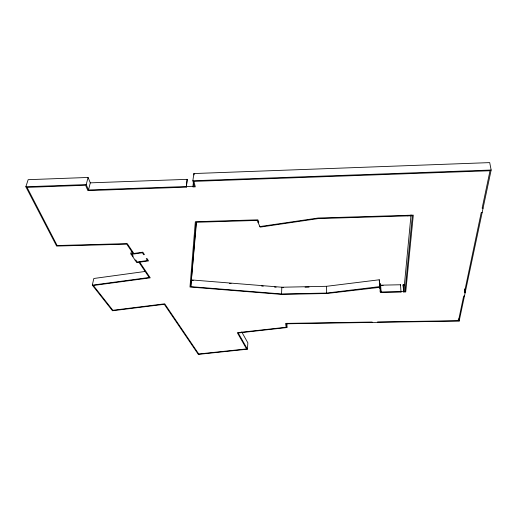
<?xml version="1.0" encoding="UTF-8"?>
<svg xmlns="http://www.w3.org/2000/svg" width="517" height="517" viewBox="0 0 517 517"><rect width="100%" height="100%" fill="white"/><g stroke="black" fill="none" stroke-linecap="round" stroke-linejoin="round"><path stroke-width="0.78" d="M145.587 271.399L93.816 278.489L92.31 285.151L112.493 310.762L164.303 304.313L198.321 354.391L247.43 349.195L238.195 332.987L286.896 327.552L287.032 323.209M379.258 279.781L379.672 286.618L381.061 291.989L404.985 291.51L412.353 215.757L318.278 218.588L260.122 227.118L257.227 220.429L196.163 222.271L190.786 286.644L281.565 293.96L281.817 287.226L326.595 286.302L379.258 279.781L379.853 287.336L326.738 293.507L281.558 294.399L189.985 287.019L195.336 221.728L257.86 219.835L258.823 222.064L257.989 222.187M372.117 322.44L372.13 322.039L285.61 323.403L286.14 327.242L237.316 332.696L246.583 348.923L198.722 353.99L164.71 303.815L112.848 310.284L93.338 285.487L150.234 277.842L139.37 261.68M377.559 322.349L377.578 321.955L458.489 320.682L463.665 296.054L464.46 296.041M247.43 349.195L247.856 342.868L241.749 331.985M190.786 286.644L196.486 222.4M400.462 285.216L400.501 284.764L380.641 285.177L380.286 283.781L379.517 283.872M380.286 283.781L380.699 290.599L379.924 290.69L380.383 292.448L401.018 292.04L401.056 291.594M407.848 215.893L407.9 215.305M259.747 226.246L260.71 226.452L318.168 218.019L413.309 215.143L405.729 291.943L403.687 291.989L403.118 285.158L403.157 284.712L404.41 284.686L411.028 214.949M403.687 291.989L403.157 284.712M410.912 215.802L410.963 215.214M193.468 181.506L192.957 186.934L195.29 186.85L193.92 181.37L490.019 170.752L482.148 208.183L483.072 208.157M193.293 184.537L193.623 182.139M131.46 250.842L130.866 253.892L133.102 253.569L126.755 244.153L56.618 246.073L25.85 186.766L28.151 179.677L88.058 177.46L86.216 184.595L88.485 189.972L194.237 186.249L192.854 180.763L193.869 173.55L489.715 162.609L491.15 170.035L459.154 321.076L286.386 323.784L286.896 327.552M132.52 256.329L133.257 256.225L131.938 254.274L142.401 252.774L143.687 254.732L144.437 254.629L142.828 252.173L133.845 253.466L127.227 243.617L57.141 245.536L27.039 187.361L85.602 185.26L87.871 190.618L186.307 187.167L187.199 179.347L90.294 182.85L88.058 177.46M187.199 179.347L186.307 187.167M88.485 189.972L90.294 182.85M135.131 260.187L135.868 260.083L137.16 261.99L147.5 260.536L146.233 258.616L146.983 258.513L148.553 260.911L139.687 262.158M92.31 285.151L149.213 277.487L138.957 262.261L136.746 262.571L130.866 253.892M281.565 293.96L326.647 293.068L379.672 286.618M25.85 186.766L86.216 184.595M192.854 180.763L491.15 170.035M482.135 212.59L481.217 212.616L464.363 292.758L465.158 292.745L464.609 288.932M283.413 287.639L281.746 287.665M305.049 287.187L309.056 287.109M379.969 285.636L383.123 285.571M403.118 285.158L404.468 285.132M191.652 279.93L281.817 287.226M191.652 280.376L193.261 280.505M229.458 283.432L231.067 283.562M261.634 286.037L263.243 286.166M274.501 287.077L276.11 287.206M198.722 353.99L198.838 354.332M193.869 173.55L194.211 174.927M458.857 318.847L459.154 321.076M458.288 319.202L458.489 320.682M404.41 284.686L404.985 291.51M400.501 284.764L401.018 292.04M380.641 285.177L381.061 291.989M379.743 287.659L379.833 289.177M326.595 286.302L326.647 293.068"/></g></svg>
